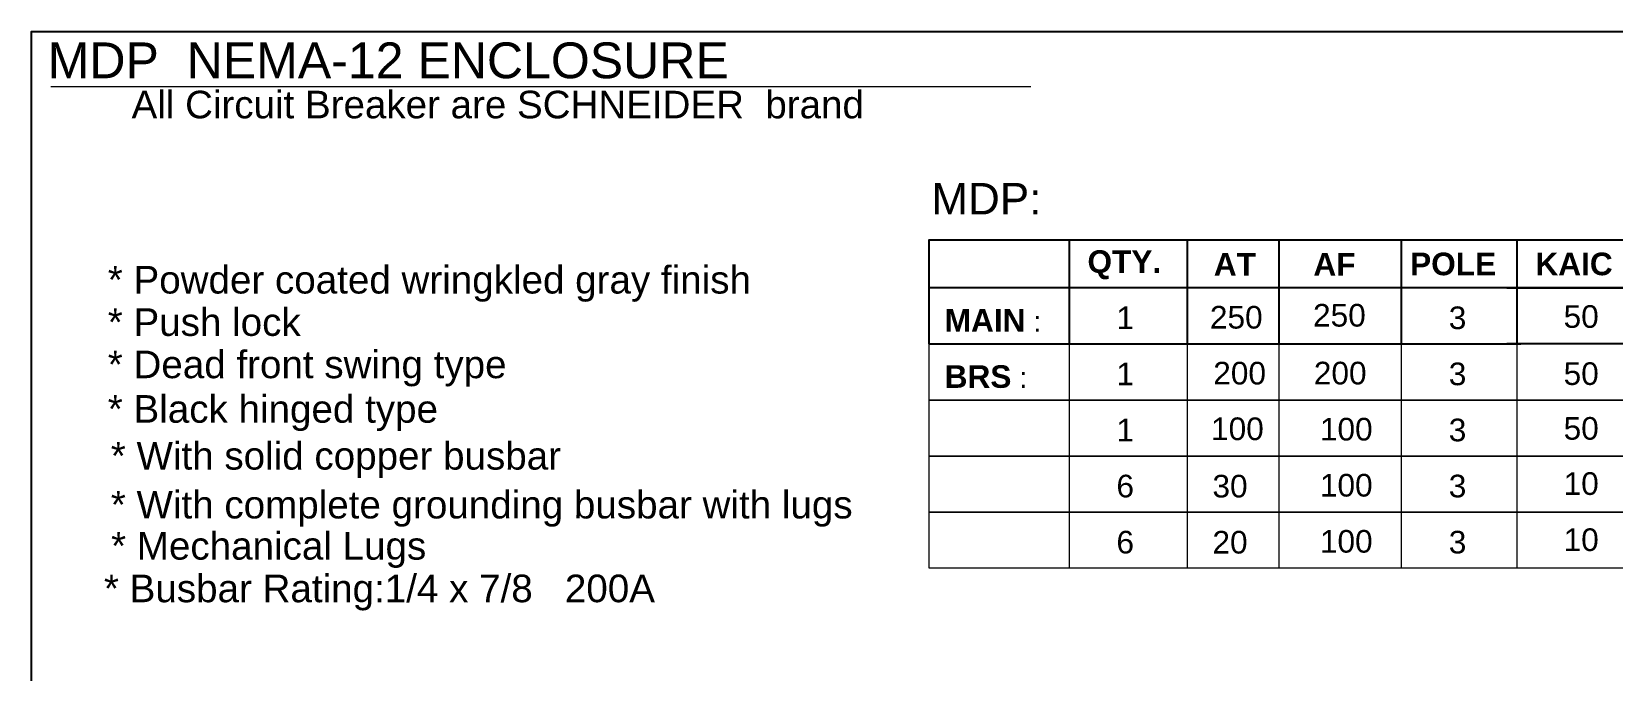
# Model space of a CAD drawing. Header units: inches. Extents: x 18739 to 22272, y 3658 to 7913.
# Drawn here: x 21153.7 to 21311.1, y 4929.7 to 4993.4 of the extents above; entities that cross this region are included whole.
import ezdxf

# ---------------------------------------------------------------- set-up
doc = ezdxf.new("R2010")
doc.units = ezdxf.units.IN
doc.header["$MEASUREMENT"] = 0
doc.layers.add('ENCLOSRURE', color=7, linetype='Continuous', lineweight=20)
doc.styles.get("Standard").update_dxf_attribs({"font": 'arial.ttf'})
doc.styles.add('style2', font='swissk.ttf')

msp = doc.modelspace()

# ---------------------------------------------------------------- linework, layer by layer
for p, q in [((21277.79988, 4972.64634), (21277.79988, 4962.27128)), ((21289.9815, 4972.64634), (21289.9815, 4962.27128)), ((21301.46842, 4972.64634), (21301.46842, 4962.27128))]:
    msp.add_line(p, q)
at = {"elevation": 0.01028}
msp.add_lwpolyline([(21153.72303, 4806.85811), (21153.72303, 4993.36027), (21420.93489, 4993.36027), (21420.93489, 4806.85811)], close=True, dxfattribs=at)
for points in [[(21301.86623, 4967.85399), (21243.00164, 4967.85399), (21243.00164, 4972.64634), (21301.86623, 4972.64634)], [(21243.00164, 4962.27128), (21243.00164, 4972.64634), (21268.66719, 4972.64634), (21268.66719, 4962.27128)], [(21243.00164, 4962.27128), (21243.00164, 4972.64634), (21256.94889, 4972.64634), (21256.94889, 4962.27128)], [(21300.46568, 4972.64634), (21364.78536, 4972.64634), (21364.78536, 4967.85399), (21300.46568, 4967.85399)], [(21300.46568, 4967.85399), (21364.78536, 4967.85399), (21364.78536, 4962.27128), (21300.46568, 4962.27128)], [(21243.00164, 4962.27128), (21301.86623, 4962.27128)], [(21243.00164, 4962.27128), (21301.86623, 4962.27128)]]:
    msp.add_lwpolyline(points)
at = {"layer": 'ENCLOSRURE', "color": 8}
msp.add_line((21155.62076, 4987.89212), (21253.11342, 4987.89212), dxfattribs=at)
at = {"layer": 'ENCLOSRURE'}
for p, q in [((21256.94889, 4962.27128), (21256.94889, 4956.68858)), ((21268.66719, 4962.27128), (21268.66719, 4956.68858)), ((21277.79988, 4962.27128), (21277.79988, 4956.68858)), ((21289.9815, 4962.27128), (21289.9815, 4956.68858)), ((21301.46842, 4962.27128), (21301.46842, 4956.68858)), ((21256.94889, 4956.68858), (21256.94889, 4951.10587)), ((21268.66719, 4956.68858), (21268.66719, 4951.10587)), ((21277.79988, 4956.68858), (21277.79988, 4951.10587)), ((21289.9815, 4956.68858), (21289.9815, 4951.10587)), ((21301.46842, 4956.68858), (21301.46842, 4951.10587)), ((21256.94889, 4951.10911), (21256.94889, 4945.52641)), ((21268.66719, 4951.10911), (21268.66719, 4945.52641)), ((21277.79988, 4951.10911), (21277.79988, 4945.52641)), ((21289.9815, 4951.10911), (21289.9815, 4945.52641)), ((21301.46842, 4951.10911), (21301.46842, 4945.52641)), ((21256.94889, 4945.52641), (21256.94889, 4939.9437)), ((21268.66719, 4945.52641), (21268.66719, 4939.9437)), ((21277.79988, 4945.52641), (21277.79988, 4939.9437)), ((21289.9815, 4945.52641), (21289.9815, 4939.9437)), ((21301.46842, 4945.52641), (21301.46842, 4939.9437))]:
    msp.add_line(p, q, dxfattribs=at)
for points in [[(21364.78536, 4956.68858), (21243.00164, 4956.68858), (21243.00164, 4962.27128), (21364.78536, 4962.27128)], [(21364.78536, 4951.10587), (21243.00164, 4951.10587), (21243.00164, 4956.68858), (21364.78536, 4956.68858)], [(21364.78536, 4945.52641), (21243.00164, 4945.52641), (21243.00164, 4951.10911), (21364.78536, 4951.10911)], [(21364.78536, 4939.9437), (21243.00164, 4939.9437), (21243.00164, 4945.52641), (21364.78536, 4945.52641)]]:
    msp.add_lwpolyline(points, close=True, dxfattribs=at)

# ---------------------------------------------------------------- texts
at = {"char_height": 2.0519552, "attachment_point": 1}
for s, width, heights, insert in [('\\pt6.1559;{\\fArial|b1|i0|c0|p34;\\H1.0975x;QTY.\\P}', 2.7127744, [0], (21258.75938, 4971.59753)), ('\\pt6.1559;{\\fArial|b1|i0|c0|p34;\\H1.0975x;AT\\P}', 2.7127744, [0], (21271.33047, 4971.33331)), ('\\pt6.1559;{\\fArial|b1|i0|c0|p34;\\H1.0975x;AF\\P}', 2.7127744, [0], (21281.23819, 4971.33331)), ('\\pt6.1559;{\\fArial|b1|i0|c0|p34;\\H1.0975x;POLE\\P}', 2.7127744, [0], (21290.85413, 4971.36529)), ('\\pt6.1559;{\\fArial|b1|i0|c0|p34;\\H1.0975x;KAIC\\P}', 2.7127744, [0], (21303.32218, 4971.3659)), ('{\\H1.0975x;250}', 2.7313605, [0.77559], (21281.20073, 4966.25462)), ('\\pt6.1559;{\\fArial|b1|i0|c0|p34;\\H1.0975x;MAIN} : \\P', 2015.4535003, [134.59132], (21244.55402, 4965.73938)), ('\\pt6.1559;{\\H1.0975x;1\\P}', 2.7313605, [0.83509], (21261.64334, 4966.00364)), ('{\\H1.0975x;250}', 2.7313605, [0.83509], (21270.94187, 4966.05709)), ('\\pt6.1559;{\\H1.0975x;3\\P}', 1.1959945, [0.83509], (21294.70376, 4966.00364)), ('\\pt6.1559;{\\H1.0975x;50\\P}', 2.7313605, [0.83509], (21306.12884, 4966.1314)), ('\\pt6.1559;{\\fArial|b1|i0|c0|p34;\\H1.0975x;BRS} : \\P', 15.3683282, [0], (21244.55402, 4960.15667)), ('{\\H1.0975x;1}', 2.7313605, [0.83509], (21261.64334, 4960.42094)), ('\\pt6.1559;{\\H1.0975x;200\\P}', 2.7313605, [0.83509], (21271.27515, 4960.49421)), ('\\pt6.1559;{\\H1.0975x;200\\P}', 2.7313605, [0.83509], (21281.28033, 4960.5007)), ('\\pt6.1559;{\\H1.0975x;3\\P}', 1.1959945, [0.83509], (21294.70376, 4960.42094)), ('\\pt6.1559;{\\H1.0975x;50\\P}', 2.7313605, [0.83509], (21306.12884, 4960.44613)), ('\\pt6.1559;{\\H1.0975x;1\\P}', 2.7313605, [0.83509], (21261.64334, 4954.83823)), ('{\\H1.0975x;100}', 2.0519552, [0.83509], (21271.0542, 4954.95832)), ('\\pt6.1559;{\\H1.0975x;100\\P}', 2.7313605, [0.83509], (21281.88367, 4954.91799)), ('\\pt6.1559;{\\H1.0975x;3\\P}', 1.1959945, [0.83509], (21294.70376, 4954.83823)), ('\\pt6.1559;{\\H1.0975x;50\\P}', 2.7313605, [0.83509], (21306.12884, 4954.99834)), ('\\pt6.1559;{\\H1.0975x;6\\P}', 2.7313605, [0.83509], (21261.64334, 4949.25877)), ('{\\H1.0975x;30}', 2.7313605, [0.83509], (21271.19429, 4949.24872)), ('\\pt6.1559;{\\H1.0975x;100\\P}', 2.7313605, [0.83509], (21281.88367, 4949.33853)), ('\\pt6.1559;{\\H1.0975x;3\\P}', 1.1959945, [0.83509], (21294.70376, 4949.25877)), ('\\pt6.1559;{\\H1.0975x;10\\P}', 2.7313605, [0.83509], (21306.12884, 4949.50227)), ('\\pt6.1559;{\\H1.0975x;6\\P}', 2.7313605, [0.83509], (21261.64334, 4943.67606)), ('{\\H1.0975x;20}', 2.7313605, [0.83509], (21271.19429, 4943.66601)), ('\\pt6.1559;{\\H1.0975x;100\\P}', 2.7313605, [0.83509], (21281.88367, 4943.75583)), ('\\pt6.1559;{\\H1.0975x;3\\P}', 1.1959945, [0.83509], (21294.70376, 4943.67606)), ('\\pt6.1559;{\\H1.0975x;10\\P}', 2.7313605, [0.83509], (21306.12884, 4943.91956))]:
    msp.add_mtext_dynamic_manual_height_columns(s, width=width, gutter_width=1, heights=heights, dxfattribs=dict(at, insert=insert))
at = {"layer": 'ENCLOSRURE', "color": 0}
for s, height, p in [(' MDP  NEMA-12 ENCLOSURE', 3.5629968, (21153.94026, 4988.72089)), ('All Circuit Breaker are SCHNEIDER  brand', 2.7443107, (21163.6651, 4984.73066)), ('            * Powder coated wringkled gray finish', 2.7471284, (21148.5042, 4967.29332)), ('            * Push lock  ', 2.7471284, (21148.5042, 4963.07647)), ('            * Dead front swing type', 2.7471284, (21148.5042, 4958.86631)), ('            * Black hinged type', 2.7471284, (21148.5042, 4954.43498)), ('            * With solid copper busbar', 2.7471284, (21148.80533, 4949.77022)), ('            * With complete grounding busbar with lugs', 2.7471284, (21148.80533, 4944.90704)), ('            * Busbar Rating:1/4 x 7/8   200A', 2.7471284, (21148.11973, 4936.56911))]:
    msp.add_text(s, height=height, dxfattribs=at).set_placement(p)
at = {"layer": 'ENCLOSRURE', "color": 0, "style": 'style2'}
msp.add_text('MDP:  ', height=3.134154, dxfattribs=at).set_placement((21243.233, 4975.16209))
at = {"layer": 'ENCLOSRURE', "color": 0, "lineweight": -3}
msp.add_text('            * Mechanical Lugs ', height=2.7471284, dxfattribs=at).set_placement((21148.8317, 4940.80879))

doc.saveas('drawing.dxf')
